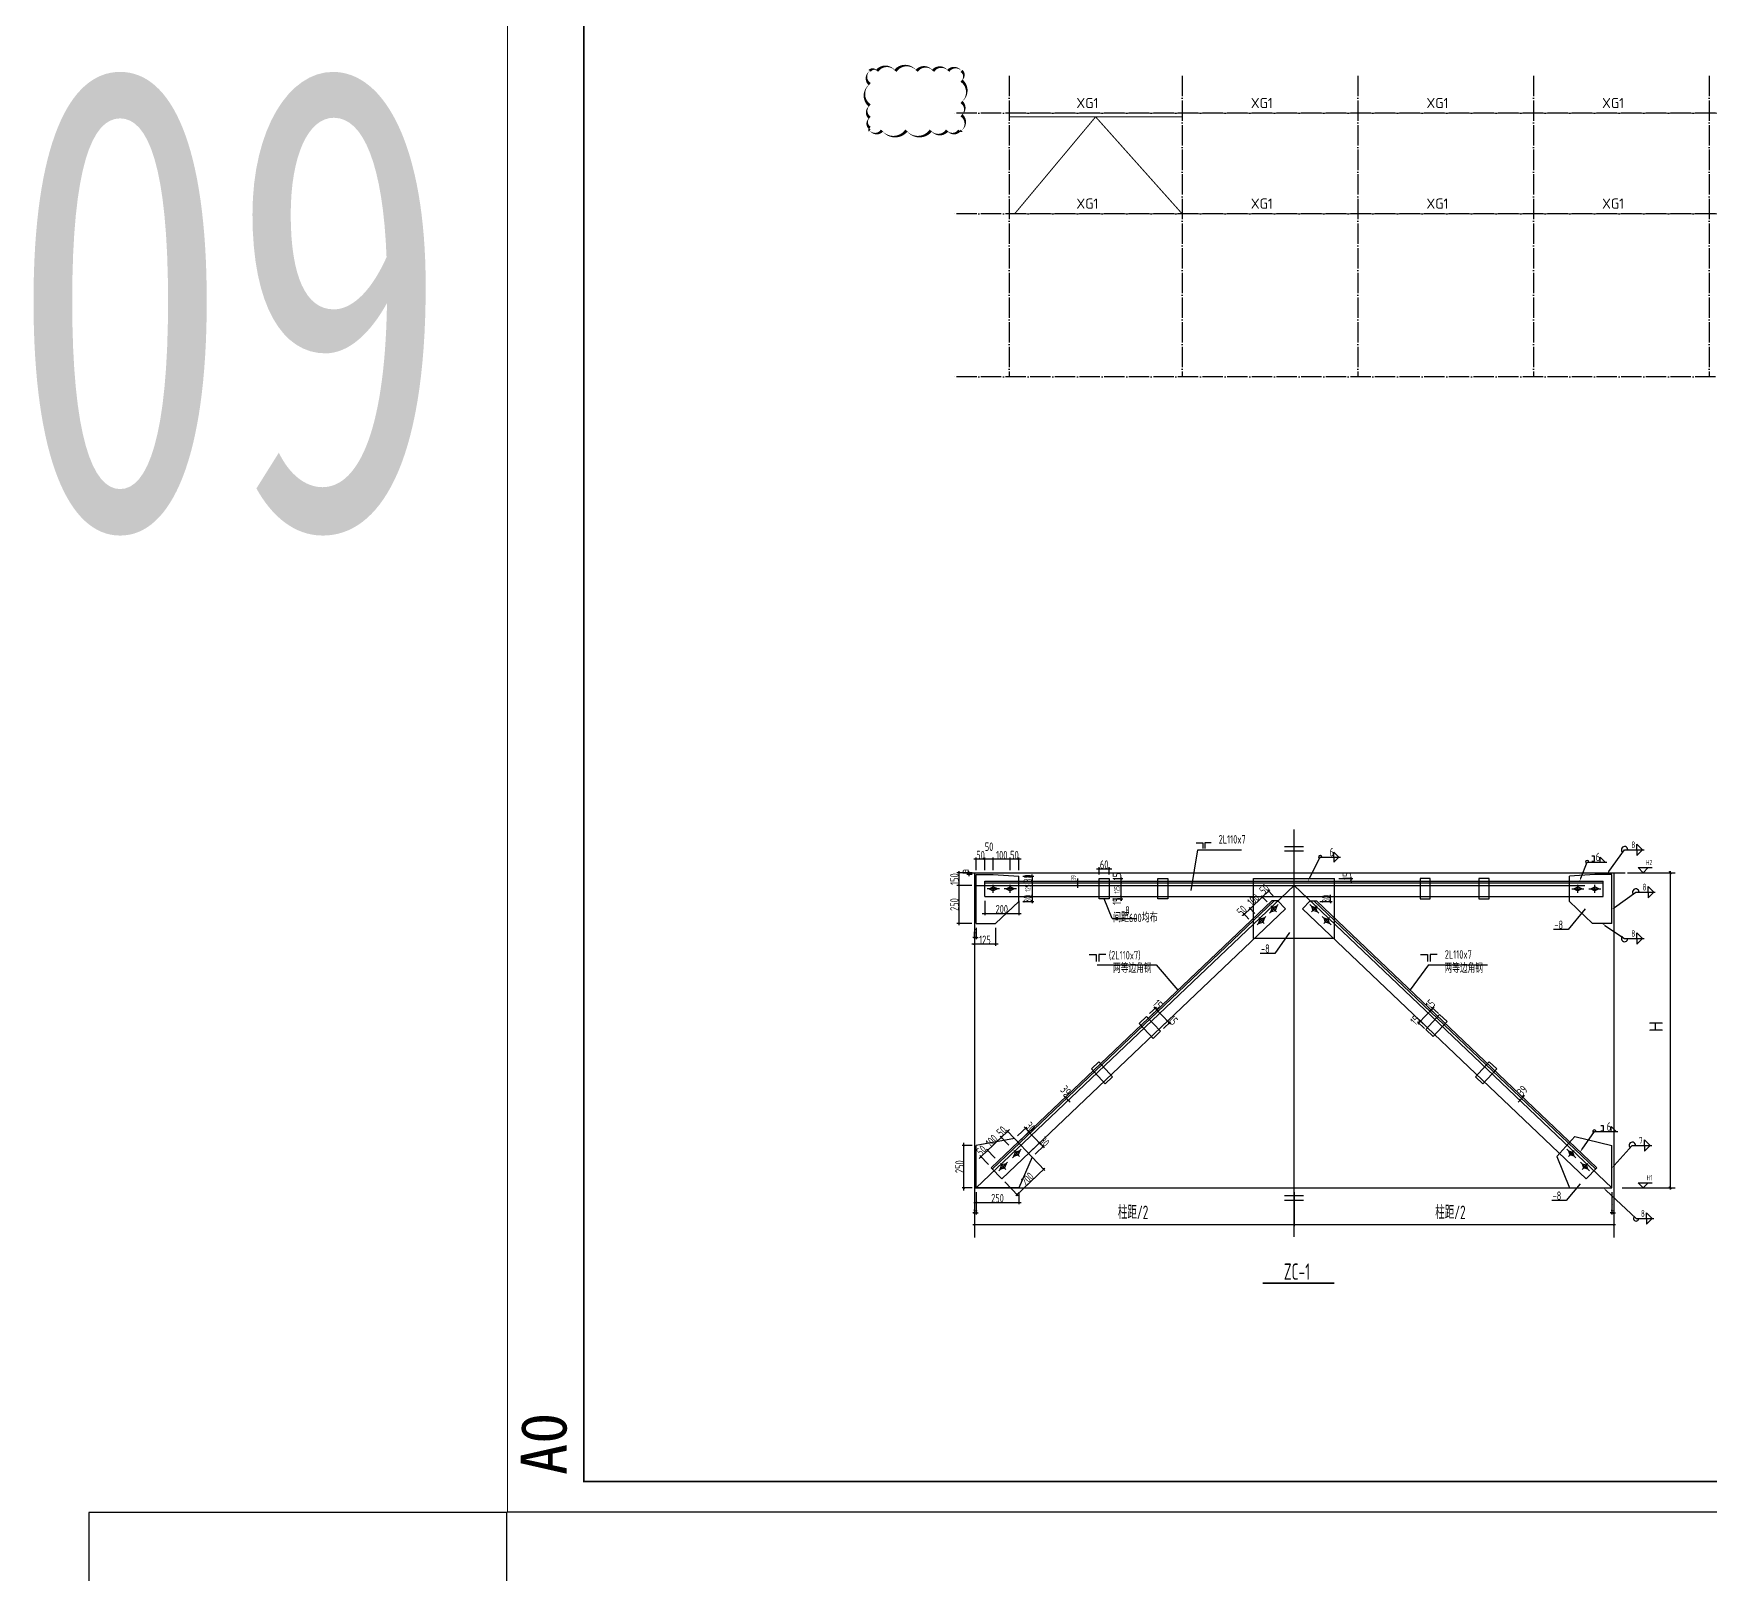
# Model space of a CAD drawing. Extents: x 447413 to 2975780, y -1432727 to 1301644.
# Drawn here: x 2230450 to 2312801, y -692625 to -616982 of the extents above; entities that cross this region are included whole.
import ezdxf
from ezdxf.enums import TextEntityAlignment as Align

# ---------------------------------------------------------------- set-up
doc = ezdxf.new("R2010")
doc.units = 0
doc.header["$LTSCALE"] = 1000
doc.header["$MEASUREMENT"] = 0
doc.linetypes.add('DOTE', pattern=[2.42, 2, -0.2, 0.02, -0.2])
doc.linetypes.add('z', pattern=[36, 30, -2.5, 1, -2.5])
for name, color, linetype in [('AXIS', 3, 'Continuous'), ('BOLT', 253, 'Continuous'), ('DIM', 3, 'Continuous'), ('DOTE', 1, 'Continuous'), ('PUB_TEXT', 7, 'Continuous'), ('SAXIS', 253, 'z'), ('TEXT', 6, 'Continuous'), ('THIN', 7, 'Continuous'), ('WELD', 7, 'Continuous'), ('XG', 5, 'Continuous'), ('图框', 253, 'Continuous'), ('图纸编号', 6, 'Continuous'), ('柱间支撑', 5, 'Continuous'), ('短柱', 106, 'Continuous')]:
    doc.layers.add(name, color=color, linetype=linetype)
doc.layers.add('DIM_MODI', color=6, linetype='Continuous', plot=False)
doc.layers.add('THICK', color=6, linetype='Continuous', lineweight=0)
doc.styles.get("Standard").update_dxf_attribs({"font": 'tssdeng.shx', "bigfont": 'hztxt.shx'})
doc.styles.add('TSSD_Dimension', font='sysz.shx', dxfattribs={"width": 0.7, "bigfont": 'syfs.shx'})
doc.styles.add('TSSD_Label', font='Tssdeng.shx', dxfattribs={"width": 0.7, "bigfont": 'hztxt.shx'})
doc.styles.add('TSSD_Norm', font='tssdeng.shx', dxfattribs={"bigfont": 'tssdchn.shx'})
doc.styles.add('宋体', font='', dxfattribs={"height": 35})
doc.styles.add('楷体', font='tssdeng.shx', dxfattribs={"bigfont": 'hztxt.shx'})
doc.styles.add('黑体', font='simhei.ttf')
doc.styles.get('宋体').set_extended_font_data('SimSun')

# ---------------------------------------------------------------- blocks, each defined once
blk = doc.blocks.new('A$C6B0021A6')
at = {"layer": '图框', "color": 2, "const_width": 40, "elevation": -84000}
blk.add_lwpolyline([(20, 84120), (118920, 84120), (118920, 20), (20, 20)], close=True, dxfattribs=at)
at = {"layer": '图框', "color": 153, "const_width": 58, "elevation": -84000}
blk.add_lwpolyline([(111420, 1020), (2520, 1020), (2520, 83120), (111420, 83120)], close=True, dxfattribs=at)
at = {"layer": '图框', "color": 2, "style": '黑体'}
blk.add_text('A0', height=1500, rotation=90, dxfattribs=at).set_placement((1953, 1232))
blk = doc.blocks.new('_ArchTick')
at = {"color": 0, "linetype": 'ByBlock', "const_width": 0.4}
blk.add_lwpolyline([(-0.5, -0.5), (0.5, 0.5)], dxfattribs=at)

msp = doc.modelspace()

# ---------------------------------------------------------------- linework, layer by layer
at = {"color": 0, "linetype": 'ByBlock'}
for p, q in [((2294345.7, -657192.2, 126000), (2294595.7, -657442.2, 126000)), ((2294345.7, -657442.2, 126000), (2294345.7, -657192.2, 126000)), ((2294345.7, -657692.2, 126000), (2294595.7, -657442.2, 126000)), ((2294345.7, -657442.2, 126000), (2294345.7, -657692.2, 126000)), ((2307153.3, -657390.2, 126000), (2307028.3, -657390.2, 126000)), ((2307028.3, -657640.2, 126000), (2307153.3, -657640.2, 126000)), ((2307153.3, -657640.2, 126000), (2307153.3, -657390.2, 126000)), ((2307425.5, -657431.9, 126000), (2307675.5, -657681.9, 126000)), ((2307425.5, -657681.9, 126000), (2307425.5, -657431.9, 126000)), ((2307586.1, -670631.2, 126000), (2307461.1, -670631.2, 126000)), ((2307461.1, -670881.2, 126000), (2307586.1, -670881.2, 126000)), ((2307586.1, -670881.2, 126000), (2307586.1, -670631.2, 126000)), ((2307965.3, -670672.8, 126000), (2308215.3, -670922.8, 126000)), ((2307965.3, -670922.8, 126000), (2307965.3, -670672.8, 126000))]:
    msp.add_line(p, q, dxfattribs=at)
for p, q in [((2276776.3, -660703, 126000), (2276776.3, -658286.4, 126000)), ((2276776.3, -658286.4, 126000), (2277609.6, -658286.4, 126000)), ((2277193, -658619.7, 126000), (2307584.6, -658619.7, 126000)), ((2277193, -659369.7, 126000), (2277193, -658619.7, 126000)), ((2277193, -658703, 126000), (2307584.6, -658703, 126000)), ((2277609.6, -658286.4, 126000), (2278859.6, -658369.7, 126000)), ((2278859.6, -659619.7, 126000), (2278859.6, -658369.7, 126000)), ((2282809.6, -658494.7, 126000), (2283309.6, -658494.7, 126000)), ((2282809.6, -659494.7, 126000), (2282809.6, -658494.7, 126000)), ((2283309.6, -658494.7, 126000), (2283309.6, -659494.7, 126000)), ((2285694.8, -659494.7, 126000), (2285694.8, -658494.7, 126000)), ((2285694.8, -658494.7, 126000), (2286194.8, -658494.7, 126000)), ((2286194.8, -658494.7, 126000), (2286194.8, -659494.7, 126000)), ((2290401.3, -661435.1, 126000), (2290401.3, -658494.7, 126000)), ((2290401.3, -658494.7, 126000), (2294376.3, -658494.7, 126000)), ((2294376.3, -661435.1, 126000), (2294376.3, -658494.7, 126000)), ((2298582.8, -658494.7, 126000), (2298582.8, -659494.7, 126000)), ((2299082.8, -658494.7, 126000), (2298582.8, -658494.7, 126000)), ((2299082.8, -659494.7, 126000), (2299082.8, -658494.7, 126000)), ((2301968, -658494.7, 126000), (2301468, -658494.7, 126000)), ((2301468, -658494.7, 126000), (2301468, -659494.7, 126000)), ((2301968, -659494.7, 126000), (2301968, -658494.7, 126000)), ((2307168, -658286.4, 126000), (2305918, -658369.7, 126000)), ((2305918, -659619.7, 126000), (2305918, -658369.7, 126000)), ((2308001.3, -658286.4, 126000), (2307168, -658286.4, 126000)), ((2307584.6, -659369.7, 126000), (2307584.6, -658619.7, 126000)), ((2308001.3, -660703, 126000), (2308001.3, -658286.4, 126000)), ((2277193, -659369.7, 126000), (2307584.6, -659369.7, 126000)), ((2277513.9, -672695, 126000), (2291290.3, -659585.8, 126000)), ((2277570.8, -672754.9, 126000), (2291410.3, -659585.8, 126000)), ((2278859.6, -659619.7, 126000), (2277722.1, -660703, 126000)), ((2283309.6, -659494.7, 126000), (2282809.6, -659494.7, 126000)), ((2283453.7, -660448.3, 126000), (2283059.6, -659494.7, 126000)), ((2286194.8, -659494.7, 126000), (2285694.8, -659494.7, 126000)), ((2307206.8, -672754.9, 126000), (2293367.3, -659585.8, 126000)), ((2307263.7, -672695, 126000), (2293487.3, -659585.8, 126000)), ((2298582.8, -659494.7, 126000), (2299082.8, -659494.7, 126000)), ((2301468, -659494.7, 126000), (2301968, -659494.7, 126000)), ((2305918, -659619.7, 126000), (2307055.5, -660703, 126000)), ((2278030.9, -673238.4, 126000), (2291965.8, -659978.2, 126000)), ((2306746.7, -673238.4, 126000), (2292811.8, -659978.2, 126000)), ((2276776.3, -660703, 126000), (2277722.1, -660703, 126000)), ((2308001.3, -660703, 126000), (2307055.5, -660703, 126000)), ((2294376.3, -661435.1, 126000), (2290401.3, -661435.1, 126000)), ((2284773.1, -665614.8, 126000), (2285135.3, -665270.2, 126000)), ((2298865.5, -665911.4, 126000), (2299542.5, -665175.2, 126000)), ((2299904.6, -665519.8, 126000), (2299542.5, -665175.2, 126000)), ((2285462.4, -666339.3, 126000), (2285824.6, -665994.6, 126000)), ((2299227.7, -666256, 126000), (2298865.5, -665911.4, 126000)), ((2299227.7, -666256, 126000), (2299904.6, -665519.8, 126000)), ((2282432.7, -667841.9, 126000), (2282794.9, -667497.2, 126000)), ((2283109.6, -668578.1, 126000), (2282432.7, -667841.9, 126000)), ((2283471.8, -668233.5, 126000), (2282794.9, -667497.2, 126000)), ((2301305.8, -668233.5, 126000), (2301982.7, -667497.2, 126000)), ((2301668, -668578.1, 126000), (2302344.9, -667841.9, 126000)), ((2302344.9, -667841.9, 126000), (2301982.7, -667497.2, 126000)), ((2283109.6, -668578.1, 126000), (2283471.8, -668233.5, 126000)), ((2301668, -668578.1, 126000), (2301305.8, -668233.5, 126000)), ((2278653.2, -671265.8, 126000), (2276776.3, -671601.1, 126000)), ((2276776.3, -673684.5, 126000), (2276776.3, -671601.1, 126000)), ((2306191.9, -671165.5, 126000), (2308001.3, -671601.1, 126000)), ((2308001.3, -673684.5, 126000), (2308001.3, -671601.1, 126000)), ((2279514.9, -672171.3, 126000), (2278859.6, -673684.5, 126000)), ((2305292.7, -672139.7, 126000), (2305918, -673684.5, 126000)), ((2278859.6, -673684.5, 126000), (2276776.3, -673684.5, 126000)), ((2305918, -673684.5, 126000), (2308001.3, -673684.5, 126000))]:
    msp.add_line(p, q)
at = {"layer": 'AXIS'}
for p, q in [((2276109.3, -658203, 126000), (2308662.6, -658203, 126000)), ((2276776.3, -673684.5, 126000), (2292388.8, -658828, 126000)), ((2308001.3, -673684.5, 126000), (2292388.8, -658828, 126000))]:
    msp.add_line(p, q, dxfattribs=at)
at = {"layer": 'BOLT'}
for p, q in [((2277609.6, -659194.7, 126000), (2277609.6, -658794.7, 126000)), ((2278443, -659194.7, 126000), (2278443, -658794.7, 126000)), ((2306334.6, -659194.7, 126000), (2306334.6, -658794.7, 126000)), ((2307168, -659194.7, 126000), (2307168, -658794.7, 126000)), ((2277909.6, -658994.7, 126000), (2277309.6, -658994.7, 126000)), ((2277409.6, -658994.7, 126000), (2277609.6, -658894.7, 126000)), ((2277409.6, -658994.7, 126000), (2277609.6, -659094.7, 126000)), ((2277809.6, -658994.7, 126000), (2277609.6, -658894.7, 126000)), ((2277809.6, -658994.7, 126000), (2277609.6, -659094.7, 126000)), ((2278743, -658994.7, 126000), (2278143, -658994.7, 126000)), ((2278243, -658994.7, 126000), (2278443, -658894.7, 126000)), ((2278243, -658994.7, 126000), (2278443, -659094.7, 126000)), ((2278643, -658994.7, 126000), (2278443, -658894.7, 126000)), ((2278643, -658994.7, 126000), (2278443, -659094.7, 126000)), ((2306034.6, -658994.7, 126000), (2306634.6, -658994.7, 126000)), ((2306134.6, -658994.7, 126000), (2306334.6, -658894.7, 126000)), ((2306134.6, -658994.7, 126000), (2306334.6, -659094.7, 126000)), ((2306534.6, -658994.7, 126000), (2306334.6, -658894.7, 126000)), ((2306534.6, -658994.7, 126000), (2306334.6, -659094.7, 126000)), ((2306868, -658994.7, 126000), (2307468, -658994.7, 126000)), ((2306968, -658994.7, 126000), (2307168, -658894.7, 126000)), ((2306968, -658994.7, 126000), (2307168, -659094.7, 126000)), ((2307368, -658994.7, 126000), (2307168, -658894.7, 126000)), ((2307368, -658994.7, 126000), (2307168, -659094.7, 126000)), ((2291005.6, -660347.2, 126000), (2290570.9, -660760.9, 126000)), ((2290926.1, -660698.9, 126000), (2290650.4, -660409.2, 126000)), ((2290933.1, -660416.2, 126000), (2290719.3, -660481.6, 126000)), ((2290933.1, -660416.2, 126000), (2290857.2, -660626.5, 126000)), ((2291609.3, -659772.8, 126000), (2291174.6, -660186.4, 126000)), ((2291247.1, -660117.5, 126000), (2291323, -659907.2, 126000)), ((2291247.1, -660117.5, 126000), (2291460.9, -660052, 126000)), ((2291529.8, -660124.5, 126000), (2291254.1, -659834.7, 126000)), ((2291536.8, -659841.7, 126000), (2291323, -659907.2, 126000)), ((2291536.8, -659841.7, 126000), (2291460.9, -660052, 126000)), ((2293168.3, -659772.8, 126000), (2293603, -660186.4, 126000)), ((2293240.8, -659841.7, 126000), (2293316.7, -660052, 126000)), ((2293240.8, -659841.7, 126000), (2293454.6, -659907.2, 126000)), ((2293247.8, -660124.5, 126000), (2293523.5, -659834.7, 126000)), ((2293530.5, -660117.5, 126000), (2293316.7, -660052, 126000)), ((2293530.5, -660117.5, 126000), (2293454.6, -659907.2, 126000)), ((2293772, -660347.2, 126000), (2294206.6, -660760.9, 126000)), ((2293844.5, -660416.2, 126000), (2294058.3, -660481.6, 126000)), ((2293844.5, -660416.2, 126000), (2293920.4, -660626.5, 126000)), ((2293851.5, -660698.9, 126000), (2294127.2, -660409.2, 126000)), ((2290643.4, -660691.9, 126000), (2290719.3, -660481.6, 126000)), ((2290643.4, -660691.9, 126000), (2290857.2, -660626.5, 126000)), ((2294134.2, -660691.9, 126000), (2293920.4, -660626.5, 126000)), ((2294134.2, -660691.9, 126000), (2294058.3, -660481.6, 126000)), ((2278981.2, -671789.3, 126000), (2278546.6, -672202.9, 126000)), ((2278619.1, -672134, 126000), (2278695, -671923.6, 126000)), ((2278901.8, -672141, 126000), (2278626, -671851.2, 126000)), ((2278908.8, -671858.2, 126000), (2278695, -671923.6, 126000)), ((2278908.8, -671858.2, 126000), (2278832.9, -672068.5, 126000)), ((2305796.4, -671789.3, 126000), (2306231, -672202.9, 126000)), ((2305868.8, -671858.2, 126000), (2306082.6, -671923.6, 126000)), ((2305868.8, -671858.2, 126000), (2305944.7, -672068.5, 126000)), ((2305875.8, -672141, 126000), (2306151.5, -671851.2, 126000)), ((2306158.5, -672134, 126000), (2306082.6, -671923.6, 126000)), ((2278311.7, -672426.3, 126000), (2277877.1, -672840, 126000)), ((2277949.6, -672771, 126000), (2278025.5, -672560.7, 126000)), ((2277949.6, -672771, 126000), (2278163.4, -672705.6, 126000)), ((2278232.3, -672778, 126000), (2277956.5, -672488.3, 126000)), ((2278239.3, -672495.3, 126000), (2278025.5, -672560.7, 126000)), ((2278239.3, -672495.3, 126000), (2278163.4, -672705.6, 126000)), ((2278619.1, -672134, 126000), (2278832.9, -672068.5, 126000)), ((2306158.5, -672134, 126000), (2305944.7, -672068.5, 126000)), ((2306465.8, -672426.3, 126000), (2306900.5, -672840, 126000)), ((2306538.3, -672495.3, 126000), (2306614.2, -672705.6, 126000)), ((2306538.3, -672495.3, 126000), (2306752.1, -672560.7, 126000)), ((2306545.3, -672778, 126000), (2306821, -672488.3, 126000)), ((2306828, -672771, 126000), (2306614.2, -672705.6, 126000)), ((2306828, -672771, 126000), (2306752.1, -672560.7, 126000))]:
    msp.add_line(p, q, dxfattribs=at)
for centre, start, end in [((2277609.6, -658994.7, 126000), 90, 270), ((2277609.6, -658994.7, 126000), 270, 90), ((2278443, -658994.7, 126000), 90, 270), ((2278443, -658994.7, 126000), 270, 90), ((2306334.6, -658994.7, 126000), 90, 270), ((2306334.6, -658994.7, 126000), 270, 90), ((2307168, -658994.7, 126000), 90, 270), ((2307168, -658994.7, 126000), 270, 90), ((2291392, -659979.6, 126000), 133.583486, 313.583486), ((2291392, -659979.6, 126000), 313.583486, 133.583486), ((2293385.6, -659979.6, 126000), 46.416514, 226.416514), ((2293385.6, -659979.6, 126000), 226.416514, 46.416514), ((2290788.3, -660554.1, 126000), 133.583486, 313.583486), ((2290788.3, -660554.1, 126000), 313.583486, 133.583486), ((2293989.3, -660554.1, 126000), 46.416514, 226.416514), ((2293989.3, -660554.1, 126000), 226.416514, 46.416514), ((2278763.9, -671996.1, 126000), 133.583486, 313.583486), ((2278763.9, -671996.1, 126000), 313.583486, 133.583486), ((2306013.7, -671996.1, 126000), 46.416514, 226.416514), ((2306013.7, -671996.1, 126000), 226.416514, 46.416514), ((2278094.4, -672633.2, 126000), 133.583486, 313.583486), ((2278094.4, -672633.2, 126000), 313.583486, 133.583486), ((2306683.2, -672633.2, 126000), 46.416514, 226.416514), ((2306683.2, -672633.2, 126000), 226.416514, 46.416514)]:
    msp.add_arc(centre, 20.8, start, end, dxfattribs=at)
at = {"layer": 'DIM'}
for p, q in [((2287584.1, -656738.7, 126000), (2287899.5, -656738.7, 126000)), ((2287899.5, -656738.7, 126000), (2287899.5, -657011.5, 126000)), ((2288315.4, -656738.7, 126000), (2288000, -656738.7, 126000)), ((2288000, -656738.7, 126000), (2288000, -657011.5, 126000)), ((2277318, -657544.7, 126000), (2276651.3, -657544.7, 126000)), ((2276776.3, -658078, 126000), (2276776.3, -657461.4, 126000)), ((2277734.6, -657544.7, 126000), (2277068, -657544.7, 126000)), ((2277193, -658078, 126000), (2277193, -657461.4, 126000)), ((2277193, -658078, 126000), (2277193, -657461.4, 126000)), ((2278568, -657544.7, 126000), (2277484.6, -657544.7, 126000)), ((2277609.6, -658078, 126000), (2277609.6, -657461.4, 126000)), ((2277609.6, -658078, 126000), (2277609.6, -657461.4, 126000)), ((2278984.6, -657544.7, 126000), (2278318, -657544.7, 126000)), ((2278443, -658078, 126000), (2278443, -657461.4, 126000)), ((2278443, -658078, 126000), (2278443, -657461.4, 126000)), ((2278859.6, -658078, 126000), (2278859.6, -657461.4, 126000)), ((2282809.6, -658286.4, 126000), (2282809.6, -657931, 126000)), ((2283309.6, -658286.4, 126000), (2283309.6, -657931, 126000)), ((2276472.1, -658203, 126000), (2275825.6, -658203, 126000)), ((2275909, -658119.7, 126000), (2275909, -658911.4, 126000)), ((2275909, -658744.7, 126000), (2275909, -660786.4, 126000)), ((2276568, -658203, 126000), (2276317.4, -658203, 126000)), ((2276568, -658286.4, 126000), (2276317.4, -658286.4, 126000)), ((2276400.8, -658203, 126000), (2276400.8, -658119.7, 126000)), ((2276400.8, -658286.4, 126000), (2276400.8, -658203, 126000)), ((2276400.8, -658286.4, 126000), (2276400.8, -658369.7, 126000)), ((2279068, -658369.7, 126000), (2279598, -658369.7, 126000)), ((2279068, -658619.7, 126000), (2279598, -658619.7, 126000)), ((2279068, -658619.7, 126000), (2279598, -658619.7, 126000)), ((2279514.7, -658369.7, 126000), (2279514.7, -658286.4, 126000)), ((2279514.7, -658369.7, 126000), (2279514.7, -658619.7, 126000)), ((2279514.7, -658494.7, 126000), (2279514.7, -659494.7, 126000)), ((2279514.7, -658619.7, 126000), (2279514.7, -658703, 126000)), ((2281314.1, -658619.7, 126000), (2281843, -658619.7, 126000)), ((2281759.6, -658953, 126000), (2281759.6, -658494.7, 126000)), ((2282684.6, -658014.4, 126000), (2283434.6, -658014.4, 126000)), ((2283517.9, -658494.7, 126000), (2283978.1, -658494.7, 126000)), ((2283517.9, -658619.7, 126000), (2283978.1, -658619.7, 126000)), ((2283517.9, -658619.7, 126000), (2283978.1, -658619.7, 126000)), ((2283894.8, -658494.7, 126000), (2283894.8, -658411.4, 126000)), ((2283894.8, -658619.7, 126000), (2283894.8, -658494.7, 126000)), ((2283894.8, -659494.7, 126000), (2283894.8, -658494.7, 126000)), ((2283894.8, -658619.7, 126000), (2283894.8, -658703, 126000)), ((2294584.6, -658494.7, 126000), (2295271.3, -658494.7, 126000)), ((2294584.6, -658619.7, 126000), (2295271.3, -658619.7, 126000)), ((2295188, -658494.7, 126000), (2295188, -658411.4, 126000)), ((2295188, -658619.7, 126000), (2295188, -658494.7, 126000)), ((2295188, -658619.7, 126000), (2295188, -658703, 126000)), ((2276555.5, -658828, 126000), (2275825.6, -658828, 126000)), ((2276555.5, -658828, 126000), (2275825.6, -658828, 126000)), ((2277193, -659578, 126000), (2277193, -660284.9, 126000)), ((2278859.6, -659578, 126000), (2278859.6, -660284.9, 126000)), ((2279068, -659369.7, 126000), (2279598, -659369.7, 126000)), ((2279068, -659369.7, 126000), (2279598, -659369.7, 126000)), ((2279068, -659619.7, 126000), (2279598, -659619.7, 126000)), ((2279514.7, -659369.7, 126000), (2279514.7, -659286.4, 126000)), ((2279514.7, -659369.7, 126000), (2279514.7, -659619.7, 126000)), ((2279514.7, -659619.7, 126000), (2279514.7, -659703, 126000)), ((2281314.1, -658828, 126000), (2281843, -658828, 126000)), ((2283517.9, -659369.7, 126000), (2283978.1, -659369.7, 126000)), ((2283517.9, -659369.7, 126000), (2283978.1, -659369.7, 126000)), ((2283517.9, -659494.7, 126000), (2283978.1, -659494.7, 126000)), ((2283894.8, -659369.7, 126000), (2283894.8, -659286.4, 126000)), ((2283894.8, -659494.7, 126000), (2283894.8, -659369.7, 126000)), ((2283894.8, -659494.7, 126000), (2283894.8, -659578, 126000)), ((2290896.5, -659338.1, 126000), (2290172.1, -660027.5, 126000)), ((2291198.3, -659050.8, 126000), (2290775.7, -659453, 126000)), ((2291060.4, -659631.3, 126000), (2290778.6, -659335.2, 126000)), ((2291060.4, -659631.2, 126000), (2290778.6, -659335.2, 126000)), ((2291362.2, -659344, 126000), (2291080.5, -659047.9, 126000)), ((2293650.7, -659369.7, 126000), (2294257.2, -659369.7, 126000)), ((2293650.7, -659619.7, 126000), (2294257.2, -659619.7, 126000)), ((2294173.9, -659369.7, 126000), (2294173.9, -659286.4, 126000)), ((2294173.9, -659619.7, 126000), (2294173.9, -659369.7, 126000)), ((2294173.9, -659619.7, 126000), (2294173.9, -659703, 126000)), ((2277068, -660201.5, 126000), (2278984.6, -660201.5, 126000)), ((2289946.9, -660241.8, 126000), (2289886.5, -660299.3, 126000)), ((2290171.2, -660477.5, 126000), (2289889.5, -660181.5, 126000)), ((2290232.4, -659970.1, 126000), (2289946.9, -660241.8, 126000)), ((2290456.8, -660205.8, 126000), (2290175, -659909.7, 126000)), ((2290456.8, -660205.8, 126000), (2290175, -659909.7, 126000)), ((2290232.4, -659970.1, 126000), (2290292.8, -659912.6, 126000)), ((2276555.5, -660703, 126000), (2275825.6, -660703, 126000)), ((2276680.5, -660911.4, 126000), (2276680.5, -661463.6, 126000)), ((2276680.5, -660911.4, 126000), (2276680.5, -661790.7, 126000)), ((2276776.3, -660911.4, 126000), (2276776.3, -661463.6, 126000)), ((2277722.1, -660911.4, 126000), (2277722.1, -661790.7, 126000)), ((2277847.1, -661707.4, 126000), (2276555.5, -661707.4, 126000)), ((2276680.5, -661380.3, 126000), (2276597.1, -661380.3, 126000)), ((2276680.5, -661380.3, 126000), (2276776.3, -661380.3, 126000)), ((2276776.3, -661380.3, 126000), (2276859.6, -661380.3, 126000)), ((2282315.2, -662224.3, 126000), (2282664.3, -662224.3, 126000)), ((2282664.3, -662224.3, 126000), (2282664.3, -662560.5, 126000)), ((2283139.6, -662224.3, 126000), (2282790.5, -662224.3, 126000)), ((2282790.5, -662224.3, 126000), (2282790.5, -662560.5, 126000)), ((2298598.9, -662224.3, 126000), (2298948, -662224.3, 126000)), ((2298948, -662224.3, 126000), (2298948, -662560.5, 126000)), ((2299423.3, -662224.3, 126000), (2299074.1, -662224.3, 126000)), ((2299074.1, -662224.3, 126000), (2299074.1, -662560.5, 126000)), ((2285286.2, -665126.5, 126000), (2285628.3, -664801.1, 126000)), ((2285372.4, -665217.1, 126000), (2285714.4, -664891.6, 126000)), ((2285372.4, -665217.1, 126000), (2285714.4, -664891.6, 126000)), ((2285567.9, -664858.5, 126000), (2285510.5, -664798.1, 126000)), ((2285567.9, -664858.5, 126000), (2285654.1, -664949.1, 126000)), ((2285567.9, -664858.5, 126000), (2286257.2, -665582.9, 126000)), ((2285654.1, -664949.1, 126000), (2285711.5, -665009.4, 126000)), ((2299209.7, -664858.5, 126000), (2298520.3, -665582.9, 126000)), ((2299405.2, -665217.1, 126000), (2299063.1, -664891.6, 126000)), ((2299405.2, -665217.1, 126000), (2299063.1, -664891.6, 126000)), ((2299123.5, -664949.1, 126000), (2299066.1, -665009.4, 126000)), ((2299209.7, -664858.5, 126000), (2299123.5, -664949.1, 126000)), ((2299491.4, -665126.5, 126000), (2299149.3, -664801.1, 126000)), ((2299209.7, -664858.5, 126000), (2299267.1, -664798.1, 126000)), ((2285889.4, -665760.4, 126000), (2286231.4, -665434.9, 126000)), ((2285889.4, -665760.4, 126000), (2286231.4, -665434.9, 126000)), ((2285975.6, -665851, 126000), (2286317.6, -665525.5, 126000)), ((2286171.1, -665492.4, 126000), (2286113.6, -665432, 126000)), ((2286171.1, -665492.4, 126000), (2286257.2, -665582.9, 126000)), ((2286257.2, -665582.9, 126000), (2286314.7, -665643.3, 126000)), ((2298802, -665851, 126000), (2298460, -665525.5, 126000)), ((2298520.3, -665582.9, 126000), (2298462.9, -665643.3, 126000)), ((2298606.5, -665492.4, 126000), (2298520.3, -665582.9, 126000)), ((2298888.2, -665760.4, 126000), (2298546.1, -665434.9, 126000)), ((2298888.2, -665760.4, 126000), (2298546.1, -665434.9, 126000)), ((2298606.5, -665492.4, 126000), (2298664, -665432, 126000)), ((2281067.5, -669140.9, 126000), (2281383.5, -669473, 126000)), ((2281190.3, -669196.6, 126000), (2281214.1, -669174, 126000)), ((2281333.9, -669347.6, 126000), (2281357.7, -669325, 126000)), ((2303710.1, -669140.9, 126000), (2303394.1, -669473, 126000)), ((2303710.1, -669140.9, 126000), (2303394.1, -669473, 126000)), ((2303443.7, -669347.6, 126000), (2303419.9, -669325, 126000)), ((2303443.7, -669347.6, 126000), (2303419.9, -669325, 126000)), ((2303587.3, -669196.6, 126000), (2303563.5, -669174, 126000)), ((2303587.3, -669196.6, 126000), (2303563.5, -669174, 126000)), ((2277248.4, -671925.6, 126000), (2278099, -671116.1, 126000)), ((2277917.9, -671288.4, 126000), (2278405.6, -670824.3, 126000)), ((2278375.3, -671587.7, 126000), (2277951, -671141.9, 126000)), ((2278375.3, -671587.7, 126000), (2277951, -671141.9, 126000)), ((2278681.9, -671296, 126000), (2278257.6, -670850.1, 126000)), ((2278804.1, -671122.1, 126000), (2279253.2, -670694.7, 126000)), ((2278976.5, -671303.2, 126000), (2279425.5, -670875.8, 126000)), ((2278976.5, -671303.2, 126000), (2279425.5, -670875.8, 126000)), ((2279192.8, -670752.2, 126000), (2279135.4, -670691.8, 126000)), ((2279192.8, -670752.2, 126000), (2279365.2, -670933.3, 126000)), ((2279279, -670842.7, 126000), (2279968.4, -671567.1, 126000)), ((2279365.2, -670933.3, 126000), (2279422.6, -670993.6, 126000)), ((2276568, -671601.1, 126000), (2276078.2, -671601.1, 126000)), ((2276161.5, -673809.5, 126000), (2276161.5, -671476.1, 126000)), ((2276912.9, -672244.9, 126000), (2277429.5, -671753.2, 126000)), ((2277705.8, -672224.8, 126000), (2277281.5, -671779, 126000)), ((2277705.8, -672224.8, 126000), (2277281.5, -671779, 126000)), ((2279493.5, -671846.6, 126000), (2279942.6, -671419.1, 126000)), ((2279493.5, -671846.6, 126000), (2279942.6, -671419.1, 126000)), ((2279665.8, -672027.7, 126000), (2280115, -671600.2, 126000)), ((2279882.2, -671476.6, 126000), (2279824.8, -671416.2, 126000)), ((2279882.2, -671476.6, 126000), (2280054.6, -671657.7, 126000)), ((2280054.6, -671657.7, 126000), (2280112, -671718, 126000)), ((2277370.2, -672544.1, 126000), (2276946, -672098.4, 126000)), ((2278713.5, -674076.6, 126000), (2280145.9, -672713.5, 126000)), ((2279486.2, -672141.1, 126000), (2280143, -672831.4, 126000)), ((2278174.5, -673389.3, 126000), (2278831.3, -674079.5, 126000)), ((2276568, -673684.5, 126000), (2276078.2, -673684.5, 126000)), ((2276651.3, -674398.7, 126000), (2278984.6, -674398.7, 126000)), ((2276680.5, -673892.8, 126000), (2276680.5, -674999.8, 126000)), ((2276680.5, -673892.8, 126000), (2276680.5, -675567.1, 126000)), ((2276776.3, -673892.8, 126000), (2276776.3, -674482.1, 126000)), ((2276776.3, -673892.8, 126000), (2276776.3, -674999.8, 126000)), ((2278859.6, -673892.8, 126000), (2278859.6, -674482.1, 126000)), ((2292388.8, -673892.8, 126000), (2292388.8, -675567.1, 126000)), ((2292388.8, -673892.8, 126000), (2292388.8, -675567.1, 126000)), ((2308001.3, -673892.8, 126000), (2308001.3, -674999.8, 126000)), ((2308097.1, -673892.8, 126000), (2308097.1, -674999.8, 126000)), ((2308097.1, -673892.8, 126000), (2308097.1, -675567.1, 126000)), ((2276680.5, -674916.4, 126000), (2276597.1, -674916.4, 126000)), ((2276680.5, -674916.4, 126000), (2276776.3, -674916.4, 126000)), ((2276776.3, -674916.4, 126000), (2276859.6, -674916.4, 126000)), ((2308001.3, -674916.4, 126000), (2307918, -674916.4, 126000)), ((2308097.1, -674916.4, 126000), (2308001.3, -674916.4, 126000)), ((2308097.1, -674916.4, 126000), (2308180.5, -674916.4, 126000)), ((2276597.1, -675483.8, 126000), (2292472.1, -675483.8, 126000)), ((2292305.5, -675483.8, 126000), (2308180.5, -675483.8, 126000))]:
    msp.add_line(p, q, dxfattribs=at)
at = {"layer": 'DIM_MODI'}
msp.add_lwpolyline([(2271541, -618819.7, 0, 150, 0.5), (2271541, -619469.7, 0, 150, 0.5), (2271541, -620519.7, 0, 150, 0.5), (2271541, -621119.7, 0, 150, 0.5), (2271541, -621619.7, 0, 150, 0.5), (2271541, -621746.2, 0, 150, 0.5), (2272141, -621746.2, 0, 150, 0.5), (2273341, -621746.2, 0, 150, 0.5), (2274541, -621746.2, 0, 150, 0.5), (2275341, -621746.2, 0, 150, 0.5), (2275941, -621746.2, 0, 150, 0.5), (2276045.2, -621746.2, 0, 150, 0.5), (2276045.2, -620996.2, 0, 150, 0.5), (2276045.2, -620346.2, 0, 150, 0.5), (2276045.2, -619296.2, 0, 150, 0.5), (2276045.2, -618819.7, 0, 150, 0.5), (2275395.2, -618819.7, 0, 150, 0.5), (2274645.2, -618819.7, 0, 150, 0.5), (2273845.2, -618819.7, 0, 150, 0.5), (2272795.2, -618819.7, 0, 150, 0.5), (2271895.2, -618819.7, 0, 150, 0.5)], format="xyseb", close=True, dxfattribs=at)
at = {"layer": 'DOTE', "color": 8, "linetype": 'DOTE', "ltscale": 0.5}
for p, q in [((2278383.9, -619056.1, 126000), (2278383.9, -633841.6, 126000)), ((2286893.9, -619056.1, 126000), (2286893.9, -633841.6, 126000)), ((2295523.9, -619056.1, 126000), (2295523.9, -633841.6, 126000)), ((2304153.9, -619056.1, 126000), (2304153.9, -633841.6, 126000)), ((2312783.9, -619056.1, 126000), (2312783.9, -633841.6, 126000)), ((2396584.7, -620901.6, 126000), (2275597.3, -620901.6, 126000)), ((2396584.7, -625841.6, 126000), (2275597.3, -625841.6, 126000)), ((2396584.7, -633841.6, 126000), (2275597.3, -633841.6, 126000))]:
    msp.add_line(p, q, dxfattribs=at)
at = {"layer": 'DOTE', "color": 0}
for p, q in [((2309271.3, -658203, 126000), (2311118.6, -658203, 126000)), ((2310868.6, -658119.7, 126000), (2310868.6, -673767.8, 126000)), ((2309323.1, -673684.5, 126000), (2311118.6, -673684.5, 126000))]:
    msp.add_line(p, q, dxfattribs=at)
at = {"layer": 'SAXIS'}
for p, q in [((2292388.8, -676090.7, 126000), (2292388.8, -656080.2, 126000)), ((2276680.5, -658203, 126000), (2276680.5, -676130.2, 126000)), ((2308097.1, -658203, 126000), (2308097.1, -676130.2, 126000)), ((2308097.1, -658203, 126000), (2308097.1, -673684.5, 126000)), ((2276680.5, -658828, 126000), (2308097.1, -658828, 126000)), ((2276680.5, -673684.5, 126000), (2308473.1, -673684.5, 126000))]:
    msp.add_line(p, q, dxfattribs=at)
at = {"layer": 'TEXT', "color": 7}
for p, q in [((2291592.4, -659585.8, 126000), (2291290.3, -659585.8, 126000)), ((2291592.4, -659585.8, 126000), (2291965.8, -659978.2, 126000)), ((2293185.2, -659585.8, 126000), (2292811.8, -659978.2, 126000)), ((2293185.2, -659585.8, 126000), (2293487.3, -659585.8, 126000)), ((2306695.8, -659983.2, 126000), (2305853.2, -660998.4, 126000)), ((2292161.1, -661136.7, 126000), (2291440.4, -662168.4, 126000)), ((2305853.2, -660998.4, 126000), (2305138.3, -660998.4, 126000)), ((2291440.4, -662168.4, 126000), (2290725.5, -662168.4, 126000)), ((2299000.9, -662728.8, 126000), (2298087.3, -663963, 126000)), ((2285135.3, -665270.2, 126000), (2285824.6, -665994.6, 126000)), ((2284773.1, -665614.8, 126000), (2285462.4, -666339.3, 126000)), ((2279514.9, -672171.3, 126000), (2278653.2, -671265.8, 126000)), ((2305292.7, -672139.7, 126000), (2306191.9, -671165.5, 126000)), ((2277513.9, -672695, 126000), (2278030.9, -673238.4, 126000)), ((2307263.7, -672695, 126000), (2306746.7, -673238.4, 126000)), ((2306449.7, -673485.3, 126000), (2305766.9, -674307.9, 126000)), ((2305766.9, -674307.9, 126000), (2305052, -674307.9, 126000))]:
    msp.add_line(p, q, dxfattribs=at)
msp.add_arc((2309200.2, -675185.1, 126000), 128.2, 137.070469, 0, dxfattribs=at)
at = {"layer": 'THICK', "const_width": 83.3, "elevation": 126000}
msp.add_lwpolyline([(2294370.4, -678364.7), (2290842.2, -678364.7)], dxfattribs=at)
at = {"layer": 'THIN'}
for p, q in [((2287332.1, -659084.9, 126000), (2287668.9, -657075.9, 126000)), ((2287668.9, -657075.9, 126000), (2289798.6, -657075.9, 126000)), ((2291927, -656910.1, 126000), (2292850.6, -656910.1, 126000)), ((2291927, -657136.1, 126000), (2292850.6, -657136.1, 126000)), ((2309296.6, -657953, 126000), (2309796.6, -657953, 126000)), ((2309546.6, -658203, 126000), (2309296.6, -657953, 126000)), ((2309546.6, -658203, 126000), (2309796.6, -657953, 126000)), ((2309796.6, -657953, 126000), (2309991.7, -657953, 126000)), ((2308775.9, -658203, 126000), (2309796.6, -658203, 126000)), ((2283453.7, -660448.3, 126000), (2284626.3, -660448.3, 126000)), ((2282717.3, -662728.8, 126000), (2285616.7, -662728.8, 126000)), ((2285616.7, -662728.8, 126000), (2286681.7, -663971.2, 126000)), ((2299000.9, -662728.8, 126000), (2301900.3, -662728.8, 126000)), ((2309546.6, -673684.5, 126000), (2309296.6, -673434.5, 126000)), ((2309296.6, -673434.5, 126000), (2309796.6, -673434.5, 126000)), ((2309546.6, -673684.5, 126000), (2309796.6, -673434.5, 126000)), ((2309796.6, -673434.5, 126000), (2309991.7, -673434.5, 126000)), ((2291927, -674066.5, 126000), (2292850.6, -674066.5, 126000)), ((2291927, -674292.4, 126000), (2292850.6, -674292.4, 126000)), ((2308516.4, -673684.5, 126000), (2309796.6, -673684.5, 126000))]:
    msp.add_line(p, q, dxfattribs=at)
at = {"layer": 'WELD'}
for p, q in [((2308630.3, -657076.1, 126000), (2309588.2, -657076.1, 126000)), ((2309237.5, -657076.1, 126000), (2309237.5, -656794.9, 126000)), ((2309512.1, -657076.1, 126000), (2309237.5, -656794.9, 126000)), ((2309512.1, -657076.1, 126000), (2309237.5, -657357.4, 126000)), ((2309237.5, -657076.1, 126000), (2309237.5, -657357.4, 126000)), ((2293674.9, -657442.2, 126000), (2294679, -657442.2, 126000)), ((2306798, -657681.9, 126000), (2307758.9, -657681.9, 126000)), ((2309181.3, -659156.4, 126000), (2310139.2, -659156.4, 126000)), ((2310063, -659156.4, 126000), (2309788.4, -658875.1, 126000)), ((2309788.4, -659156.4, 126000), (2309788.4, -658875.1, 126000)), ((2309788.4, -659156.4, 126000), (2309788.4, -659437.6, 126000)), ((2310063, -659156.4, 126000), (2309788.4, -659437.6, 126000)), ((2309512.1, -661432.8, 126000), (2309237.5, -661151.6, 126000)), ((2309237.5, -661432.8, 126000), (2309237.5, -661151.6, 126000)), ((2308630.3, -661432.8, 126000), (2309588.2, -661432.8, 126000)), ((2309237.5, -661432.8, 126000), (2309237.5, -661714.1, 126000)), ((2309512.1, -661432.8, 126000), (2309237.5, -661714.1, 126000)), ((2307144.2, -670922.8, 126000), (2308298.6, -670922.8, 126000)), ((2309008.9, -671599, 126000), (2309966.8, -671599, 126000)), ((2309890.7, -671599, 126000), (2309616.1, -671317.8, 126000)), ((2309616.1, -671599, 126000), (2309616.1, -671317.8, 126000)), ((2309616.1, -671599, 126000), (2309616.1, -671880.3, 126000)), ((2309890.7, -671599, 126000), (2309616.1, -671880.3, 126000)), ((2309200.2, -675185.1, 126000), (2310059, -675185.1, 126000)), ((2309708.3, -675185.1, 126000), (2309708.3, -674903.8, 126000)), ((2309982.9, -675185.1, 126000), (2309708.3, -674903.8, 126000)), ((2309982.9, -675185.1, 126000), (2309708.3, -675466.3, 126000)), ((2309708.3, -675185.1, 126000), (2309708.3, -675466.3, 126000))]:
    msp.add_line(p, q, dxfattribs=at)
at = {"layer": 'WELD', "elevation": 126000}
for points in [[(2307850.2, -658151.5), (2308630.3, -657076.1)], [(2293141.2, -658471.7), (2293674.9, -657442.2)], [(2306479.6, -658465.3), (2306798, -657681.9)], [(2308136.8, -659904.1), (2309181.3, -659156.4)], [(2307667.3, -660795.1), (2308630.3, -661432.8)], [(2306541.7, -671780.5), (2307144.2, -670922.8)], [(2308113.1, -672590), (2309008.9, -671599)], [(2307709, -673798), (2309200.2, -675185.1)]]:
    msp.add_lwpolyline(points, dxfattribs=at)
at = {"layer": 'WELD'}
for centre, radius, start, end in [((2308630.3, -657076.1, 126000), 159.1, 0, 223.369568), ((2293674.9, -657442.2, 126000), 83.3, 0, 247.88407), ((2306798, -657681.9, 126000), 83.3, 0, 247.88407), ((2309181.3, -659156.4, 126000), 159.1, 0, 223.369568), ((2308630.3, -661432.8, 126000), 159.1, 136.630432, 0), ((2307144.2, -670922.8, 126000), 83.3, 0, 234.912918), ((2309008.9, -671599, 126000), 159.1, 0, 223.369568)]:
    msp.add_arc(centre, radius, start, end, dxfattribs=at)
for points in [[(2293165.9, -658484.5, 126000), (2293064.5, -658619.7, 126000), (2293116.5, -658459, 126000)], [(2306505.4, -658475.8, 126000), (2306416.9, -658619.7, 126000), (2306453.9, -658454.8, 126000)], [(2307872.7, -658167.8, 126000), (2307752.3, -658286.4, 126000), (2307827.7, -658135.2, 126000)], [(2308153, -659926.7, 126000), (2308001.3, -660001.1, 126000), (2308120.6, -659881.5, 126000)], [(2307652, -660818.2, 126000), (2307528.4, -660703, 126000), (2307682.7, -660771.9, 126000)], [(2306564.5, -671796.4, 126000), (2306445.9, -671916.9, 126000), (2306519, -671764.5, 126000)], [(2308133.7, -672608.6, 126000), (2308001.3, -672713.6, 126000), (2308092.5, -672571.4, 126000)], [(2307690.1, -673818.3, 126000), (2307587, -673684.5, 126000), (2307727.9, -673777.6, 126000)]]:
    msp.add_solid(points, dxfattribs=at)
at = {"layer": 'XG', "const_width": 50, "elevation": 126000}
for points in [[(2278383.9, -620901.6), (2393703, -620901.6)], [(2278383.9, -625841.6), (2393703, -625841.6)]]:
    msp.add_lwpolyline(points, dxfattribs=at)
at = {"layer": '柱间支撑', "color": 3, "linetype": 'DOTE', "const_width": 50, "elevation": 126000}
for points in [[(2278383.9, -621074.5), (2286893.9, -621074.5)], [(2278655.5, -625841.6), (2282638.9, -621074.5), (2286893.9, -625841.6)]]:
    msp.add_lwpolyline(points, dxfattribs=at)
at = {"layer": '短柱', "elevation": 126000}
msp.add_lwpolyline([(2253712, -689635.5), (2233175.6, -689635.5), (2233175.6, -709724.4), (2253712, -709724.4)], close=True, dxfattribs=at)

# ---------------------------------------------------------------- block references
at = {"xscale": 1.5, "yscale": 1.5, "zscale": 1.5}
msp.add_blockref('A$C6B0021A6', (2253712, -689635.5, 126000), dxfattribs=at)
at = {"layer": 'DIM'}
for p, xscale, yscale, zscale, rotation in [((2276776.3, -657544.7, 126000), 83.33333333333333, 83.33333333333333, 83.33333333333333, 180), ((2277193, -657544.7, 126000), 83.33333333333333, 83.33333333333333, 83.33333333333333, 180), ((2277609.6, -657544.7, 126000), 83.33333333333333, 83.33333333333333, 83.33333333333333, 180), ((2278443, -657544.7, 126000), 83.33333333333333, 83.33333333333333, 83.33333333333333, 180), ((2282809.6, -658014.4, 126000), 83.33333333333333, 83.33333333333333, 83.33333333333333, 180), ((2275909, -658203, 126000), 83.33333333333333, 83.33333333333333, 83.33333333333333, 90), ((2275909, -658828, 126000), 83.33333333333333, 83.33333333333333, 83.33333333333333, 270), ((2275909, -658828, 126000), 83.33333333333333, 83.33333333333333, 83.33333333333333, 90), ((2276400.8, -658203, 126000), 83.33333333333333, 83.33333333333333, 83.33333333333333, 270), ((2276400.8, -658286.4, 126000), 83.33333333333333, 83.33333333333333, 83.33333333333333, 90), ((2279514.7, -658369.7, 126000), 83.33333333333333, 83.33333333333333, 83.33333333333333, 270), ((2279514.7, -658619.7, 126000), 83.33333333333333, 83.33333333333333, 83.33333333333333, 90), ((2279514.7, -658619.7, 126000), 83.33333333333333, 83.33333333333333, 83.33333333333333, 90), ((2281759.6, -658619.7, 126000), 83.33333333333333, 83.33333333333333, 83.33333333333333, 90), ((2281759.6, -658828, 126000), 83.33333333333333, 83.33333333333333, 83.33333333333333, 270), ((2283894.8, -658494.7, 126000), 83.33333333333333, 83.33333333333333, 83.33333333333333, 270), ((2283894.8, -658619.7, 126000), 83.33333333333333, 83.33333333333333, 83.33333333333333, 90), ((2283894.8, -658619.7, 126000), 83.33333333333333, 83.33333333333333, 83.33333333333333, 90), ((2295188, -658494.7, 126000), 83.33333333333333, 83.33333333333333, 83.33333333333333, 270), ((2295188, -658619.7, 126000), 83.33333333333333, 83.33333333333333, 83.33333333333333, 90), ((2279514.7, -659369.7, 126000), 83.33333333333333, 83.33333333333333, 83.33333333333333, 270), ((2279514.7, -659369.7, 126000), 83.33333333333333, 83.33333333333333, 83.33333333333333, 270), ((2279514.7, -659619.7, 126000), 83.33333333333333, 83.33333333333333, 83.33333333333333, 90), ((2283894.8, -659369.7, 126000), 83.33333333333333, 83.33333333333333, 83.33333333333333, 270), ((2283894.8, -659369.7, 126000), 83.33333333333333, 83.33333333333333, 83.33333333333333, 270), ((2283894.8, -659494.7, 126000), 83.33333333333333, 83.33333333333333, 83.33333333333333, 90), ((2290836.1, -659395.6, 126000), 83.33333333328402, 83.33333333328402, 83.33333333328402, 223.5840804412731), ((2290836.1, -659395.6, 126000), 83.33333333331294, 83.33333333331294, 83.33333333331294, 43.58348556253718), ((2291137.9, -659108.3, 126000), 83.333333333284, 83.333333333284, 83.333333333284, 43.58408044127316), ((2294173.9, -659369.7, 126000), 83.33333333333333, 83.33333333333333, 83.33333333333333, 270), ((2294173.9, -659619.7, 126000), 83.33333333333333, 83.33333333333333, 83.33333333333333, 90), ((2277193, -660201.5, 126000), 83.33333333333333, 83.33333333333333, 83.33333333333333, 180), ((2289946.9, -660241.8, 126000), 83.33333333331294, 83.33333333331294, 83.33333333331294, 43.58348556253718), ((2290232.4, -659970.1, 126000), 83.33333333331294, 83.33333333331294, 83.33333333331294, 223.5834855625372), ((2290232.4, -659970.1, 126000), 83.33333333331294, 83.33333333331294, 83.33333333331294, 223.5834855625372), ((2275909, -660703, 126000), 83.33333333333333, 83.33333333333333, 83.33333333333333, 270), ((2276680.5, -661707.4, 126000), 83.33333333333333, 83.33333333333333, 83.33333333333333, 180), ((2276776.3, -661380.3, 126000), 83.33333333333333, 83.33333333333333, 83.33333333333333, 180), ((2285567.9, -664858.5, 126000), 83.33333333327722, 83.33333333327722, 83.33333333327722, 313.5785281294038), ((2285654.1, -664949.1, 126000), 83.33333333327724, 83.33333333327724, 83.33333333327724, 133.5785281294038), ((2285654.1, -664949.1, 126000), 83.33333333341422, 83.33333333341422, 83.33333333341422, 133.578528127841), ((2299123.5, -664949.1, 126000), 83.33333333341251, 83.33333333341251, 83.33333333341251, 46.42147187215787), ((2299123.5, -664949.1, 126000), 83.33333333327724, 83.33333333327724, 83.33333333327724, 46.42147187059618), ((2299209.7, -664858.5, 126000), 83.33333333327724, 83.33333333327724, 83.33333333327724, 226.4214718705962), ((2286171.1, -665492.4, 126000), 83.33333333341426, 83.33333333341426, 83.33333333341426, 313.578528127841), ((2286171.1, -665492.4, 126000), 83.33333333341426, 83.33333333341426, 83.33333333341426, 313.578528127841), ((2286257.2, -665582.9, 126000), 83.33333333341422, 83.33333333341422, 83.33333333341422, 133.578528127841), ((2298520.3, -665582.9, 126000), 83.33333333341251, 83.33333333341251, 83.33333333341251, 46.42147187215787), ((2298606.5, -665492.4, 126000), 83.33333333341251, 83.33333333341251, 83.33333333341251, 226.4214718721579), ((2298606.5, -665492.4, 126000), 83.33333333341251, 83.33333333341251, 83.33333333341251, 226.4214718721579), ((2281153.7, -669231.5, 126000), 83.33333333327371, 83.33333333327371, 83.33333333327371, 133.5785281294061), ((2281297.3, -669382.4, 126000), 83.33333333327371, 83.33333333327371, 83.33333333327371, 313.5785281294061), ((2303480.3, -669382.4, 126000), 83.33333333327371, 83.33333333327371, 83.33333333327371, 226.4214718705939), ((2303480.3, -669382.4, 126000), 83.33333333327371, 83.33333333327371, 83.33333333327371, 226.4214718705939), ((2303623.9, -669231.5, 126000), 83.33333333327374, 83.33333333327374, 83.33333333327374, 46.4214718705939), ((2303623.9, -669231.5, 126000), 83.33333333327374, 83.33333333327374, 83.33333333327374, 46.4214718705939), ((2278008.4, -671202.3, 126000), 83.33333333331294, 83.33333333331294, 83.33333333331294, 43.58348556253718), ((2278008.4, -671202.3, 126000), 83.33333333331294, 83.33333333331294, 83.33333333331294, 223.5834855625372), ((2278315, -670910.5, 126000), 83.33333333331294, 83.33333333331294, 83.33333333331294, 43.58348556253718), ((2279192.8, -670752.2, 126000), 83.33333333327148, 83.33333333327148, 83.33333333327148, 313.5834855668852), ((2279365.2, -670933.3, 126000), 83.33333333327148, 83.33333333327148, 83.33333333327148, 133.5834855668852), ((2279365.2, -670933.3, 126000), 83.3333333332621, 83.3333333332621, 83.3333333332621, 133.5834855624715), ((2276161.5, -671601.1, 126000), 83.33333333333333, 83.33333333333333, 83.33333333333333, 90), ((2277339, -671839.4, 126000), 83.33333333334826, 83.33333333334826, 83.33333333334826, 43.58348556689715), ((2277339, -671839.4, 126000), 83.33333333331294, 83.33333333331294, 83.33333333331294, 223.5834855625372), ((2279882.2, -671476.6, 126000), 83.33333333326212, 83.33333333326212, 83.33333333326212, 313.5834855624714), ((2279882.2, -671476.6, 126000), 83.33333333326212, 83.33333333326212, 83.33333333326212, 313.5834855624714), ((2280054.6, -671657.7, 126000), 83.3333333332621, 83.3333333332621, 83.3333333332621, 133.5834855624715), ((2277003.4, -672158.8, 126000), 83.33333333334826, 83.33333333334826, 83.33333333334826, 223.5834855668971), ((2280085.6, -672771, 126000), 83.33333333322473, 83.33333333322473, 83.33333333322473, 43.57852812952795), ((2276161.5, -673684.5, 126000), 83.33333333333333, 83.33333333333333, 83.33333333333333, 270), ((2276776.3, -674398.7, 126000), 83.33333333333333, 83.33333333333333, 83.33333333333333, 180), ((2278773.9, -674019.2, 126000), 83.3333333332247, 83.3333333332247, 83.3333333332247, 223.5785281295279), ((2276776.3, -674916.4, 126000), 83.33333333333333, 83.33333333333333, 83.33333333333333, 180), ((2308097.1, -674916.4, 126000), 83.33333333333333, 83.33333333333333, 83.33333333333333, 180), ((2276680.5, -675483.8, 126000), 83.33333333333333, 83.33333333333333, 83.33333333333333, 180), ((2292388.8, -675483.8, 126000), 83.33333333333333, 83.33333333333333, 83.33333333333333, 180)]:
    msp.add_blockref('_ArchTick', p, dxfattribs=dict(at, xscale=xscale, yscale=yscale, zscale=zscale, rotation=rotation))
at = {"layer": 'DIM', "xscale": 83.33333333333333, "yscale": 83.33333333333333, "zscale": 83.33333333333333}
for p in [(2277193, -657544.7, 126000), (2277609.6, -657544.7, 126000), (2278443, -657544.7, 126000), (2278859.6, -657544.7, 126000), (2283309.6, -658014.4, 126000), (2278859.6, -660201.5, 126000), (2276680.5, -661380.3, 126000), (2277722.1, -661707.4, 126000), (2278859.6, -674398.7, 126000), (2276680.5, -674916.4, 126000), (2308001.3, -674916.4, 126000), (2292388.8, -675483.8, 126000), (2308097.1, -675483.8, 126000)]:
    msp.add_blockref('_ArchTick', p, dxfattribs=at)
at = {"layer": 'DOTE', "color": 0, "xscale": 125, "yscale": 125, "zscale": 125}
for p, rotation in [((2310868.6, -658203, 126000), 90), ((2310868.6, -673684.5, 126000), 270)]:
    msp.add_blockref('_ArchTick', p, dxfattribs=dict(at, rotation=rotation))

# ---------------------------------------------------------------- texts
at = {"layer": 'DIM', "color": 7, "attachment_point": 5, "style": 'TSSD_Dimension'}
for s, insert, char_height in [('\\A1;50', (2276984.6, -657336.4, 126000), 416.67), ('\\A1;50', (2277401.3, -656925.7, 126000), 416.67), ('\\A1;100', (2278026.3, -657336.4, 126000), 416.67), ('\\A1;50', (2278651.3, -657336.4, 126000), 416.67), ('\\A1;60', (2283059.6, -657806, 126000), 416.67), ('\\A1;200', (2278026.3, -659993.2, 126000), 416.67), ('\\A1;6', (2276728.4, -661172, 126000), 416.67), ('\\A1;125', (2277201.3, -661499, 126000), 416.67), ('\\A1;250', (2277818, -674190.4, 126000), 416.67), ('4', (2276728.4, -674708.1, 126000), 416.7), ('\\A1;柱距/2', (2284480.2, -674885.4, 126000), 666.67), ('\\A1;柱距/2', (2300072.4, -674885.4, 126000), 666.67), ('4', (2308049.2, -674708.1, 126000), 416.7)]:
    msp.add_mtext(s, dxfattribs=dict(at, insert=insert, char_height=char_height))
at = {"layer": 'DIM', "color": 7, "char_height": 416.67, "attachment_point": 5, "style": 'TSSD_Dimension'}
for s, insert, rotation in [('\\A1;150', (2275700.6, -658515.5, 126000), 90), ('\\A1;a', (2276192.4, -658133.9, 126000), 90), ('\\A1;30', (2279306.3, -658494.7, 126000), 90), ('\\A1;15', (2283686.4, -658390.4, 126000), 90), ('\\A1;50', (2290928, -659010, 126000), 43.58408), ('\\A1;15', (2294979.7, -658375.3, 126000), 90), ('\\A1;250', (2275700.6, -659765.5, 126000), 90), ('\\A1;30', (2279306.3, -659494.7, 126000), 90), ('\\A1;15', (2283686.4, -659599, 126000), 90), ('\\A1;100', (2290390.6, -659531.9, 126000), 43.583486), ('\\A1;30', (2293965.5, -659494.7, 126000), 90), ('\\A1;50', (2289822.4, -660065.6, 126000), 43.583486), ('\\A1;15', (2285689.9, -664664.2, 126000), 313.578528), ('\\A1;15', (2299087.7, -664664.2, 126000), 46.421472), ('\\A1;15', (2286444.1, -665453.2, 126000), 313.578528), ('\\A1;15', (2298333.5, -665453.2, 126000), 46.421472), ('39', (2281172.8, -668910.5, 126000), 313.578528), ('39', (2303604.8, -668910.5, 126000), 46.421472), ('\\A1;100', (2277530.1, -671369.9, 126000), 43.583486), ('\\A1;50', (2278018.1, -670905.5, 126000), 43.583486), ('\\A1;30', (2279429.9, -670699.1, 126000), 313.583486), ('\\A1;50', (2277027.6, -671848.2, 126000), 43.583486), ('\\A1;30', (2280119.3, -671423.5, 126000), 313.583486), ('\\A1;250', (2275953.2, -672642.8, 126000), 90), ('\\A1;200', (2279286.1, -673244.1, 126000), 43.578528)]:
    msp.add_mtext(s, dxfattribs=dict(at, insert=insert, rotation=rotation))
at = {"layer": 'DOTE', "color": 7, "style": 'TSSD_Dimension', "width": 0.7}
for s, p in [('39', (2281676.3, -658590.8, 126000)), ('125', (2279431.3, -659136.4, 126000)), ('125', (2283811.4, -659221.3, 126000))]:
    msp.add_text(s, height=250, rotation=90, dxfattribs=at).set_placement(p)
at = {"layer": 'DOTE', "color": 0, "insert": (2310175.3, -665762.9, 126000), "char_height": 666.67, "attachment_point": 5, "rotation": 90}
msp.add_mtext('\\A1;H', dxfattribs=at)
at = {"layer": 'PUB_TEXT', "style": 'TSSD_Dimension', "width": 0.7}
for s, p in [('8', (2308964.2, -656999.4, 126000)), ('8', (2309515.1, -659079.6, 126000)), ('8', (2308964.2, -661356.1, 126000)), ('7', (2309342.8, -671522.3, 126000)), ('8', (2309434.9, -675108.3, 126000))]:
    msp.add_text(s, height=333.3, dxfattribs=at).set_placement(p)
at = {"layer": 'TEXT', "color": 7, "width": 0.7}
for s, style, p in [('2L110x7', 'TSSD_Norm', (2288683.9, -656898.1, 126000)), ('间距600均布', 'TSSD_Label', (2283490.2, -660757.4, 126000)), ('-8', 'TSSD_Label', (2283889.8, -660391.5, 126000)), ('(2L110x7)', 'TSSD_Norm', (2283290.8, -662589.9, 126000)), ('2L110x7', 'TSSD_Norm', (2299794.2, -662551, 126000)), ('两等边角钢', 'TSSD_Norm', (2283493.3, -663240.5, 126000)), ('两等边角钢', 'TSSD_Norm', (2299776.9, -663240.5, 126000))]:
    msp.add_text(s, height=416.67, dxfattribs=dict(at, style=style)).set_placement(p, align=Align.BOTTOM_LEFT)
at = {"layer": 'TEXT', "color": 7, "style": 'TSSD_Label', "width": 0.7}
for s, height, p in [('6', 416.7, (2294133.2, -657400.5, 126000)), ('6', 416.7, (2307213, -657640.2, 126000)), ('-8', 416.67, (2305178.8, -660968.7, 126000)), ('-8', 416.67, (2290766, -662138.7, 126000)), ('6', 416.7, (2307752.8, -670881.2, 126000)), ('-8', 416.67, (2305092.5, -674278.3, 126000))]:
    msp.add_text(s, height=height, dxfattribs=at).set_placement(p)
at = {"layer": 'TEXT', "color": 7, "style": 'TSSD_Dimension', "width": 0.7}
msp.add_text('ZC-1', height=800, dxfattribs=at).set_placement((2292532.4, -678198, 126000), align=Align.CENTER)
at = {"layer": 'THIN', "style": 'TSSD_Label', "width": 0.7}
for s, p in [('H2', (2309991.7, -657903, 126000)), ('H1', (2309991.7, -673384.5, 126000))]:
    msp.add_text(s, height=250, dxfattribs=at).set_placement(p, align=Align.BOTTOM_RIGHT)
at = {"layer": 'XG', "color": 7, "style": '楷体'}
for p in [(2282232.2, -620645.7, 126000), (2290802.2, -620645.7, 126000), (2299432.2, -620645.7, 126000), (2308062.2, -620645.7, 126000), (2282232.2, -625585.7, 126000), (2290802.2, -625585.7, 126000), (2299432.2, -625585.7, 126000), (2308062.2, -625585.7, 126000)]:
    msp.add_text('XG1', height=500, rotation=0.000003, dxfattribs=at).set_placement(p, align=Align.CENTER)
at = {"layer": '图纸编号', "color": 6, "style": '宋体', "width": 0.7}
msp.add_text('09', height=22683.54, dxfattribs=at).set_placement((2229305.3, -641272.5, 126000))

doc.saveas('drawing.dxf')
